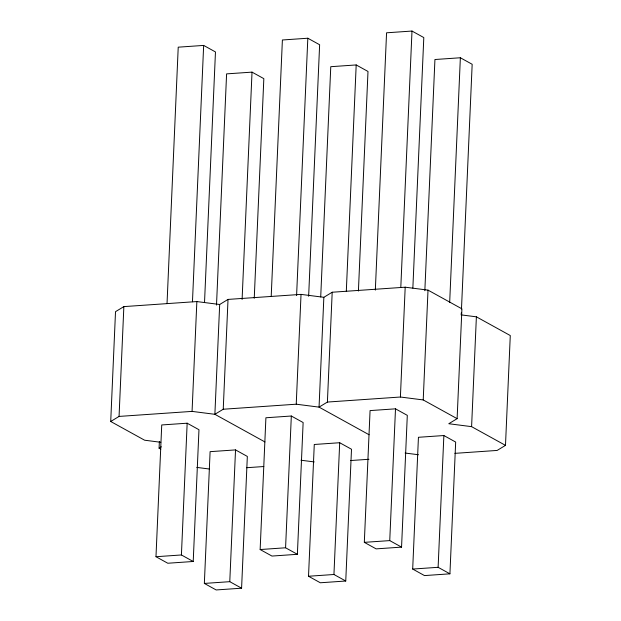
<?xml version="1.0" encoding="UTF-8"?>
<svg xmlns="http://www.w3.org/2000/svg" width="621" height="621" viewBox="0 0 621 621"><rect width="100%" height="100%" fill="white"/><g stroke="black" fill="none" stroke-linecap="round" stroke-linejoin="round"><path stroke-width="0.93" d="M160.777 442.276L144.615 440.211L110.717 421.496L115.514 311.672L123.858 306.603L196.857 301.565L219.679 304.492L228.023 299.415L301.03 294.385L323.851 297.304L332.196 292.235L405.195 287.197L428.016 290.123L461.915 308.839L457.118 418.663L448.773 423.732L471.595 426.65L505.486 445.366L510.283 335.55L476.385 316.826L461.17 314.886L461.31 312.891M110.717 421.496L119.061 416.419L123.858 306.603M160.777 449.138L159.085 448.199L159.38 441.461M155.98 556.719L161.732 424.958L187.162 423.204L198.968 429.716L193.216 561.485L167.786 563.239L155.98 556.719L181.41 554.964L193.216 561.485M167.033 303.522L178.227 47.173L203.657 45.418L215.464 51.939L204.519 302.489M181.41 554.964L187.162 423.204M192.463 301.775L203.657 45.418M119.061 416.419L192.068 411.389L196.857 301.565M204.348 583.429L210.1 451.661L235.53 449.907L247.337 456.427L241.585 588.196L216.155 589.95L204.348 583.429L229.778 581.675L241.585 588.196M216.504 305.082L226.595 73.883L252.025 72.129L263.832 78.65L254.245 298.243M219.679 304.492L214.882 414.308L264.926 441.942M192.068 411.389L214.882 414.308L223.234 409.239L228.023 299.415M229.778 581.675L235.53 449.907M242.097 299.462L252.025 72.129M260.145 549.538L265.904 417.77L291.327 416.016L303.133 422.536L297.381 554.305L271.951 556.059L260.145 549.538L285.575 547.784L297.381 554.305M271.206 296.341L282.392 39.985L307.822 38.23L319.629 44.751L308.645 296.271M285.575 547.784L291.327 416.016M296.59 295.557L307.822 38.23M223.234 409.239L296.233 404.201L301.03 294.385M308.521 576.249L314.273 444.481L339.695 442.726L351.502 449.247L345.75 581.015L320.327 582.77L308.521 576.249L333.943 574.495L345.75 581.015M320.715 296.931L330.768 66.695L356.19 64.941L367.997 71.462L358.41 291.055M323.851 297.304L319.054 407.128L369.091 434.754M296.233 404.201L319.054 407.128L327.399 402.059L332.196 292.235M333.943 574.495L339.695 442.726M346.308 291.311L356.19 64.941M364.317 542.35L370.069 410.59L395.499 408.835L407.306 415.356L401.554 547.117L376.124 548.871L364.317 542.35L389.747 540.604L401.554 547.117M375.332 290.123L386.565 32.804L411.995 31.05L423.801 37.57L412.856 288.121M389.747 540.604L395.499 408.835M400.801 287.407L411.995 31.05M327.399 402.059L400.398 397.021L405.195 287.197M412.686 569.061L418.438 437.293L443.868 435.538L455.674 442.059L449.922 573.827L424.492 575.582L412.686 569.061L438.115 567.307L449.922 573.827M424.842 290.713L434.933 59.515L460.363 57.761L472.17 64.281L461.481 309.025M457.118 418.663L423.219 399.94L428.016 290.123M438.115 567.307L443.868 435.538M449.674 302.505L460.363 57.761M471.595 426.65L476.385 316.826M159.085 448.199L161.359 446.817M505.486 445.366L497.142 450.435L454.875 453.353M246.537 467.722L263.832 466.526M350.71 460.534L368.959 459.276M400.398 397.021L423.219 399.94M405.125 453.035L418.438 454.743M300.952 460.223L314.265 461.923M196.787 467.403L209.145 468.987"/></g></svg>
